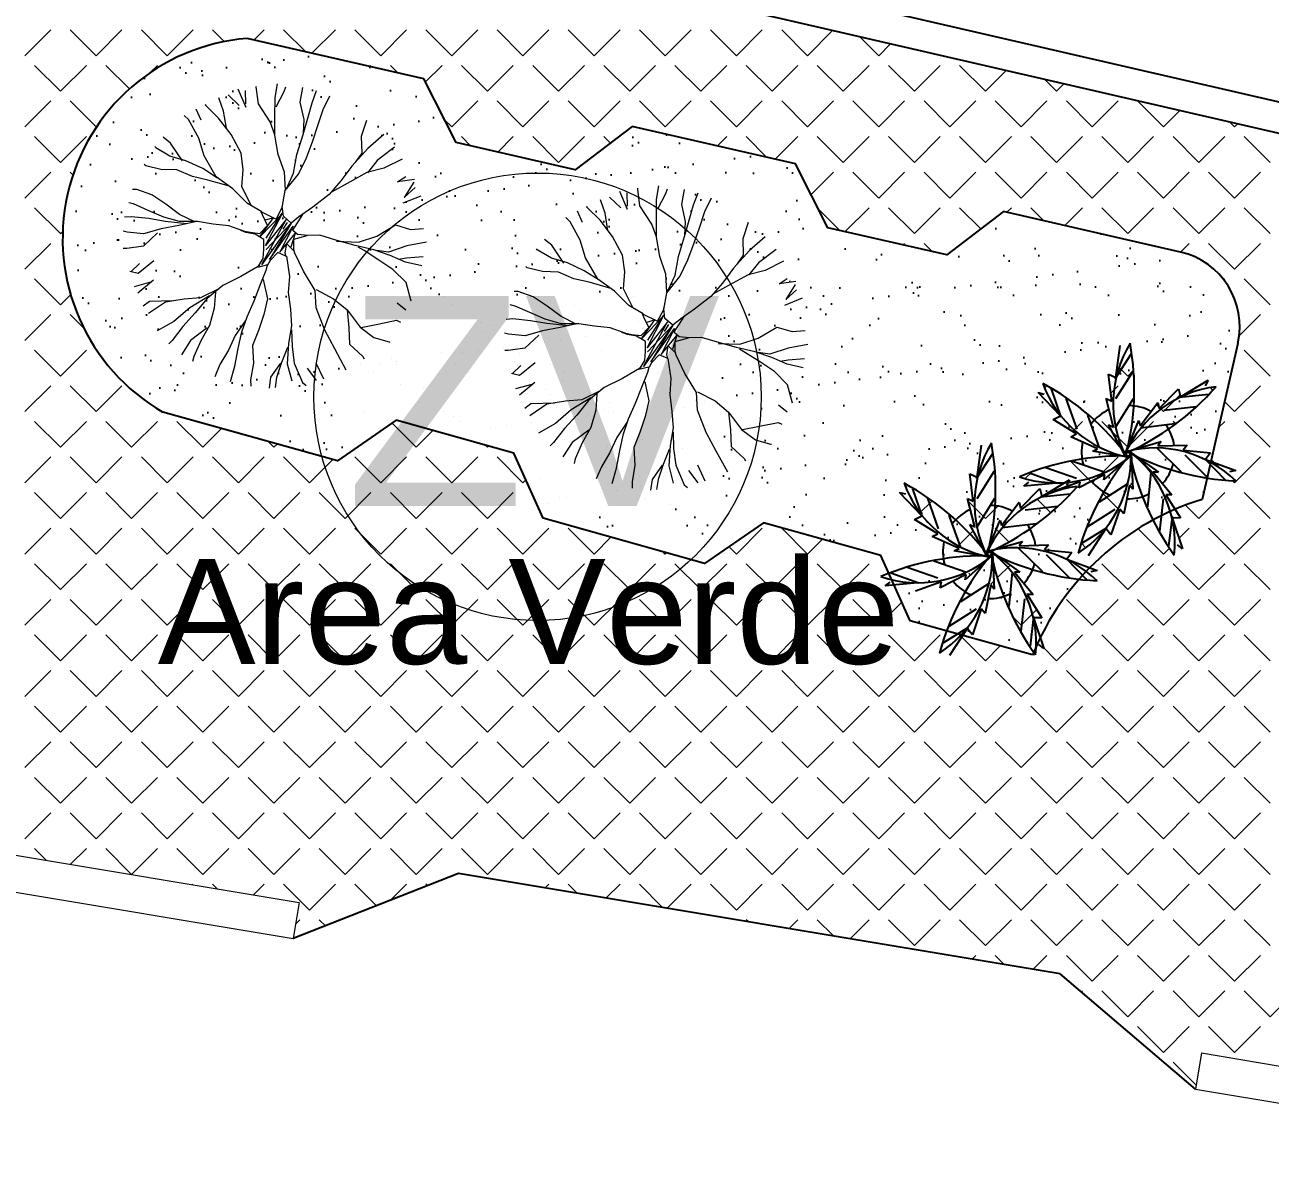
# Model space of a CAD drawing. Extents: x 472704 to 474638, y 1059265 to 1060325.
# Drawn here: x 473875.18 to 473916.01, y 1059726.71 to 1059764.07 of the extents above; entities that cross this region are included whole.
import ezdxf

# ---------------------------------------------------------------- set-up
doc = ezdxf.new("R2010")
doc.units = 0
doc.header["$LTSCALE"] = 0.4
doc.header["$MEASUREMENT"] = 0
doc.layers.get('0').update_dxf_attribs({"linetype": 'CONTINUOUS', "lineweight": 25})
for name, color, linetype in [('A-VIA-N', 7, 'CONTINUOUS'), ('PISOS', 8, 'CONTINUOUS'), ('TEXTOPROPU', 7, 'CONTINUOUS'), ('TOPONIMIA', 1, 'CONTINUOUS'), ('VEGETACION', 3, 'CONTINUOUS'), ('VIAPROPUESTA', 7, 'CONTINUOUS')]:
    doc.layers.add(name, color=color, linetype=linetype)
doc.layers.add('AREAS VERDAS', color=72, linetype='CONTINUOUS', lineweight=25)
doc.layers.add('AREAS VERDES', color=2, linetype='CONTINUOUS', lineweight=20)
doc.styles.add('ARIAL', font='arial.ttf')

# ---------------------------------------------------------------- blocks, each defined once
blk = doc.blocks.new('MATA-P-01')
at = {"color": 84, "linetype": 'ByBlock'}
for p, q in [((18.7902, 144.4864), (18.7883, 144.5167)), ((18.7973, 144.4668), (18.8065, 144.5037)), ((18.8065, 144.5037), (18.8081, 144.5144)), ((18.8462, 144.4883), (18.8445, 144.521)), ((18.8717, 144.4929), (18.8752, 144.521)), ((18.8986, 144.4841), (18.9059, 144.5167)), ((18.7068, 144.4864), (18.7321, 144.4515)), ((18.7231, 144.4864), (18.7304, 144.458)), ((18.7448, 144.4994), (18.7448, 144.5014)), ((18.7576, 144.4645), (18.7448, 144.4994)), ((18.7991, 144.4449), (18.7902, 144.4864)), ((18.8625, 144.4537), (18.8462, 144.4883)), ((18.8698, 144.458), (18.8717, 144.4929)), ((18.8951, 144.4472), (18.8986, 144.4841)), ((18.9964, 144.4818), (18.9929, 144.4449)), ((18.6869, 144.4319), (18.6706, 144.458)), ((18.7176, 144.4515), (18.6888, 144.4688)), ((18.7321, 144.4515), (18.7304, 144.4557)), ((18.7918, 144.4319), (18.7576, 144.4645)), ((18.868, 144.4239), (18.8625, 144.4537)), ((18.8679, 144.4211), (18.8698, 144.458)), ((19.0399, 144.4602), (19.0127, 144.4231)), ((18.6435, 144.4015), (18.6272, 144.4231)), ((18.6454, 144.4361), (18.6454, 144.4384)), ((18.6796, 144.4146), (18.6454, 144.4361)), ((18.7013, 144.397), (18.6869, 144.4319)), ((18.8079, 144.4068), (18.7918, 144.4319)), ((18.8081, 144.4058), (18.7991, 144.4449)), ((18.8915, 144.4123), (18.8951, 144.4472)), ((19.0127, 144.4231), (18.9874, 144.3774)), ((18.9929, 144.4449), (19.0018, 144.41)), ((19.0689, 144.4384), (19.0382, 144.4015)), ((18.6163, 144.397), (18.6054, 144.4035)), ((18.647, 144.3624), (18.6163, 144.397)), ((18.7141, 144.3862), (18.6796, 144.4146)), ((18.8244, 144.3666), (18.8081, 144.4058)), ((18.8643, 144.3754), (18.8679, 144.4211)), ((18.8861, 144.3731), (18.8915, 144.4123)), ((19.0018, 144.41), (18.9929, 144.3885)), ((19.0382, 144.4015), (19.0236, 144.3709)), ((19.0907, 144.4166), (19.0562, 144.3885)), ((18.7448, 144.3513), (18.7141, 144.3862)), ((18.8662, 144.334), (18.8643, 144.3754)), ((18.8771, 144.334), (18.8861, 144.3731)), ((18.9874, 144.3774), (18.9711, 144.3405)), ((19.0219, 144.3709), (18.9855, 144.3382)), ((19.0562, 144.3885), (19.0219, 144.3709)), ((19.0923, 144.3666), (19.107, 144.3819)), ((19.1268, 144.3797), (19.0923, 144.3666)), ((19.1268, 144.3731), (19.114, 144.3362)), ((18.5891, 144.3382), (18.5709, 144.347)), ((18.6671, 144.3275), (18.647, 144.3624)), ((18.7576, 144.3167), (18.7448, 144.3513)), ((18.8462, 144.3317), (18.8244, 144.3666)), ((18.9711, 144.3405), (18.9529, 144.3059)), ((19.114, 144.3362), (19.1322, 144.3624)), ((19.1485, 144.347), (19.114, 144.3232)), ((18.5601, 144.3209), (18.5584, 144.3232)), ((18.5946, 144.3101), (18.5601, 144.3209)), ((18.6236, 144.3059), (18.5891, 144.3382)), ((18.7032, 144.2883), (18.6671, 144.3275)), ((18.763, 144.2798), (18.7576, 144.3167)), ((18.857, 144.2948), (18.8462, 144.3317)), ((18.857, 144.2928), (18.8771, 144.334)), ((18.8589, 144.2971), (18.8662, 144.334)), ((18.9855, 144.3382), (18.9563, 144.3123)), ((18.6307, 144.3079), (18.5946, 144.3101)), ((18.6706, 144.2994), (18.6307, 144.3079)), ((18.7068, 144.2863), (18.6706, 144.2994)), ((18.7448, 144.271), (18.7032, 144.2883)), ((18.8589, 144.2557), (18.857, 144.2928)), ((18.9529, 144.3059), (18.9241, 144.271)), ((18.5476, 144.2775), (18.544, 144.2798)), ((18.5818, 144.2775), (18.5476, 144.2775)), ((18.6163, 144.284), (18.5818, 144.2775)), ((18.6524, 144.2775), (18.6163, 144.284)), ((18.6869, 144.2775), (18.6524, 144.2775)), ((18.7359, 144.2747), (18.6869, 144.2775)), ((18.7828, 144.2471), (18.7448, 144.271)), ((18.7918, 144.2449), (18.763, 144.2798)), ((18.8584, 144.2576), (18.8584, 144.2591)), ((18.9241, 144.271), (18.904, 144.2491)), ((19.0744, 144.2406), (19.1086, 144.2733)), ((19.1086, 144.2733), (19.1431, 144.271)), ((19.1431, 144.271), (19.1703, 144.2798)), ((18.8173, 144.2361), (18.7828, 144.2471)), ((18.8154, 144.2361), (18.8516, 144.2276)), ((18.8204, 144.2298), (18.8159, 144.2358)), ((18.8617, 144.242), (18.8256, 144.1822)), ((18.8398, 144.1822), (18.8617, 144.2435)), ((18.8421, 144.166), (18.8617, 144.242)), ((18.8731, 144.2315), (18.8421, 144.166)), ((18.8433, 144.124), (18.8731, 144.2315)), ((18.8516, 144.2276), (18.8589, 144.2557)), ((18.8658, 144.2372), (18.8584, 144.2576)), ((18.8858, 144.2267), (18.8658, 144.2372)), ((18.9021, 144.2471), (18.8858, 144.2267)), ((18.9052, 144.2504), (18.8915, 144.2122)), ((18.904, 144.2491), (18.9005, 144.2449)), ((19.0382, 144.2188), (19.0744, 144.2406)), ((19.1431, 144.2341), (19.107, 144.2122)), ((19.183, 144.2514), (19.1431, 144.2341)), ((18.5402, 144.223), (18.5313, 144.221)), ((18.5747, 144.2188), (18.5402, 144.223)), ((18.609, 144.2057), (18.5747, 144.2188)), ((18.6435, 144.1904), (18.609, 144.2057)), ((18.836, 144.2097), (18.8204, 144.2298)), ((18.8235, 144.1893), (18.836, 144.2097)), ((18.8256, 144.1822), (18.8452, 144.2293)), ((18.8452, 144.2293), (18.8291, 144.2199)), ((18.8854, 144.225), (18.8433, 144.124)), ((18.8858, 144.2267), (18.845, 144.1578)), ((18.8858, 144.2267), (18.857, 144.1382)), ((18.857, 144.1382), (18.8913, 144.2208)), ((18.8712, 144.2094), (18.8773, 144.2259)), ((18.8913, 144.2208), (18.8755, 144.1589)), ((18.8755, 144.1589), (18.8991, 144.2066)), ((18.9047, 144.2052), (18.8915, 144.2122)), ((18.8991, 144.2066), (18.8967, 144.1751)), ((18.8991, 144.1932), (18.9257, 144.2077)), ((18.9277, 144.208), (18.9047, 144.2052)), ((18.9529, 144.2145), (18.9277, 144.208)), ((18.9893, 144.2122), (18.9529, 144.2145)), ((19.0328, 144.21), (18.9893, 144.2122)), ((18.991, 144.21), (19.0382, 144.2188)), ((19.0744, 144.21), (19.0328, 144.21)), ((19.0543, 144.2034), (19.0399, 144.208)), ((19.1124, 144.2057), (19.0744, 144.21)), ((19.107, 144.2122), (19.0814, 144.21)), ((19.1485, 144.1992), (19.1124, 144.2057)), ((19.1485, 144.208), (19.1322, 144.2015)), ((19.183, 144.2188), (19.1485, 144.208)), ((18.5402, 144.1904), (18.5294, 144.1904)), ((18.5747, 144.1839), (18.5402, 144.1904)), ((18.6109, 144.1773), (18.5747, 144.1839)), ((18.647, 144.1754), (18.6109, 144.1773)), ((18.6796, 144.1819), (18.6435, 144.1904)), ((18.6834, 144.1839), (18.647, 144.1666)), ((18.685, 144.1839), (18.647, 144.1754)), ((18.7195, 144.1861), (18.685, 144.1839)), ((18.7538, 144.1904), (18.7195, 144.1861)), ((18.7883, 144.1861), (18.7538, 144.1904)), ((18.7935, 144.1847), (18.781, 144.1864)), ((18.7828, 144.1864), (18.8029, 144.187)), ((18.814, 144.1856), (18.7935, 144.1847)), ((18.8029, 144.187), (18.8235, 144.1893)), ((18.8353, 144.1782), (18.814, 144.1856)), ((18.8403, 144.1578), (18.8353, 144.1782)), ((18.8851, 144.181), (18.8866, 144.16)), ((18.9059, 144.1683), (18.8851, 144.181)), ((18.904, 144.1708), (18.8991, 144.1932)), ((19.0907, 144.1904), (19.0543, 144.2034)), ((19.1249, 144.1773), (19.0907, 144.1904)), ((19.1594, 144.1558), (19.1249, 144.1773)), ((19.1847, 144.1992), (19.1485, 144.1992)), ((18.5421, 144.1623), (18.5277, 144.1578)), ((18.5802, 144.1666), (18.5421, 144.1623)), ((18.6109, 144.1512), (18.5764, 144.1317)), ((18.6163, 144.1688), (18.5802, 144.1666)), ((18.647, 144.1666), (18.6109, 144.1512)), ((18.6635, 144.1744), (18.6163, 144.1688)), ((18.8433, 144.1376), (18.8403, 144.1578)), ((18.8714, 144.1572), (18.8589, 144.1362)), ((18.8915, 144.1532), (18.8714, 144.1572)), ((18.8866, 144.16), (18.8908, 144.1527)), ((18.8915, 144.1535), (18.9078, 144.1121)), ((18.9078, 144.1643), (18.904, 144.1708)), ((18.935, 144.1297), (18.9078, 144.1643)), ((19.1793, 144.1186), (19.1594, 144.1558)), ((18.5402, 144.1274), (18.5313, 144.1274)), ((18.5764, 144.1317), (18.5402, 144.1274)), ((18.6054, 144.1405), (18.5818, 144.1056)), ((18.8554, 144.1257), (18.8353, 144.1158)), ((18.836, 144.1166), (18.8433, 144.1376)), ((18.8554, 144.1143), (18.8558, 144.1257)), ((18.8589, 144.1362), (18.8558, 144.1257)), ((18.9692, 144.0948), (18.935, 144.1297)), ((18.5818, 144.1056), (18.5476, 144.0925)), ((18.8391, 144.1209), (18.8046, 144.0882)), ((18.8353, 144.1158), (18.8346, 144.1166)), ((18.8499, 144.0794), (18.8554, 144.1143)), ((18.9078, 144.1121), (18.9132, 144.0775)), ((18.9801, 144.0579), (18.9692, 144.0948)), ((18.9711, 144.097), (19.0127, 144.086)), ((19.1722, 144.097), (19.1504, 144.1078)), ((18.5476, 144.0925), (18.5402, 144.0905)), ((18.6109, 144.0794), (18.5837, 144.0448)), ((18.8046, 144.0882), (18.7701, 144.0602)), ((18.8445, 144.0426), (18.8499, 144.0794)), ((18.8535, 144.0925), (18.8717, 144.0536)), ((18.9132, 144.0775), (18.9258, 144.0426)), ((19.0127, 144.086), (19.0472, 144.0687)), ((19.0472, 144.0687), (19.0597, 144.0318)), ((19.0472, 144.0687), (19.0833, 144.0383)), ((19.1195, 144.0536), (19.1575, 144.0709)), ((19.1575, 144.0709), (19.1667, 144.0687)), ((18.5837, 144.0448), (18.5655, 144.0448)), ((18.5818, 144.0664), (18.5674, 144.0448)), ((18.763, 144.0514), (18.7285, 144.023)), ((18.7701, 144.0602), (18.7429, 144.0252)), ((18.7576, 144.0426), (18.763, 144.0079)), ((18.8372, 144.0057), (18.8445, 144.0426)), ((18.8717, 144.0536), (18.8717, 144.0187)), ((18.9258, 144.0426), (18.9366, 144.0079)), ((19.0092, 144.0145), (18.9801, 144.0579)), ((19.0852, 144.0383), (19.1195, 144.0536)), ((18.6144, 144.0318), (18.5818, 144.0145)), ((18.5927, 144.0034), (18.6198, 144.0383)), ((18.7285, 144.023), (18.6943, 144.0122)), ((18.7467, 144.0318), (18.7106, 143.9969)), ((18.7429, 144.0252), (18.725, 143.9884)), ((18.8717, 144.0187), (18.8679, 143.9818)), ((19.0399, 143.9796), (19.0092, 144.0145)), ((19.0597, 144.0318), (19.0689, 143.9969)), ((19.0833, 144.0383), (19.1178, 144.023)), ((19.1178, 144.023), (19.1521, 144.021)), ((19.1521, 144.021), (19.154, 144.021)), ((18.6217, 143.9903), (18.6109, 143.9773)), ((18.6716, 144.0031), (18.6217, 143.9903)), ((18.6562, 143.9969), (18.6253, 143.9642)), ((18.6943, 144.0122), (18.6562, 143.9969)), ((18.7106, 143.9969), (18.6834, 143.96)), ((18.725, 143.9884), (18.7051, 143.9535)), ((18.763, 144.0079), (18.7611, 143.9688)), ((18.8353, 143.9969), (18.8209, 143.96)), ((18.8336, 143.9708), (18.8372, 144.0057)), ((18.9366, 144.0079), (18.9385, 143.9688)), ((18.9385, 143.9991), (18.9475, 143.9642)), ((19.0689, 143.9969), (19.1032, 143.9773)), ((18.6834, 143.96), (18.6524, 143.9316)), ((18.7576, 143.9623), (18.7285, 143.9274)), ((18.7611, 143.9688), (18.7502, 143.9316)), ((18.8209, 143.96), (18.8136, 143.9251)), ((18.8336, 143.9339), (18.8336, 143.9708)), ((18.8679, 143.9818), (18.8625, 143.9469)), ((18.9385, 143.96), (18.9331, 143.9251)), ((18.9385, 143.9688), (18.9458, 143.9251)), ((18.9475, 143.9642), (18.9603, 143.9296)), ((19.0744, 143.9404), (19.0399, 143.9796)), ((19.1032, 143.9773), (19.107, 143.973)), ((18.7051, 143.9535), (18.6888, 143.9186)), ((18.7502, 143.9316), (18.7429, 143.8947)), ((18.8353, 143.8947), (18.8336, 143.9339)), ((18.8625, 143.9469), (18.8733, 143.91)), ((19.0309, 143.91), (19.0073, 143.9404)), ((18.6888, 143.9186), (18.6834, 143.91)), ((18.7285, 143.9274), (18.7158, 143.8924)), ((18.8136, 143.9251), (18.8027, 143.8905)), ((18.8733, 143.91), (18.8752, 143.8729)), ((18.9312, 143.9231), (18.9168, 143.8882)), ((18.9331, 143.9251), (18.9295, 143.8905)), ((18.9458, 143.9251), (18.9638, 143.8905)), ((18.9603, 143.9296), (18.9874, 143.8924)), ((19.0165, 143.9035), (18.991, 143.9251)), ((18.7429, 143.8947), (18.7429, 143.8839)), ((18.8027, 143.8905), (18.7973, 143.8621)), ((18.8336, 143.8598), (18.8353, 143.8947)), ((18.9168, 143.8882), (18.9187, 143.8644)), ((18.9295, 143.8905), (18.9312, 143.8686)), ((18.9874, 143.8924), (18.9964, 143.8882)), ((18.8752, 143.8729), (18.8788, 143.8598))]:
    blk.add_line(p, q, dxfattribs=at)
blk = doc.blocks.new('PALME01')
at = {"layer": 'VEGETACION'}
for p, q in [((-0.317, 2.46), (-0.142, 3.506)), ((-0.337, 2.42), (0.219, 3.223)), ((-0.481, 1.686), (-0.558, 2.581)), ((-0.558, 2.581), (-0.317, 2.46)), ((-0.34, 1.766), (0.257, 2.649)), ((-2.175, 1.264), (-2.883, 2.052)), ((-2.883, 2.052), (-2.684, 1.995)), ((-2.156, 1.223), (-2.437, 2.158)), ((1.776, 1.753), (2.703, 2.269)), ((2.703, 2.269), (2.603, 2.087)), ((-1.646, 0.813), (-1.964, 1.831)), ((-0.454, 0.84), (-0.662, 1.777)), ((-0.662, 1.777), (-0.481, 1.686)), ((-0.393, 0.81), (0.234, 1.754)), ((1.069, 1.399), (1.721, 2.018)), ((1.721, 2.018), (1.776, 1.753)), ((1.732, 1.744), (2.707, 1.81)), ((-2.42, 1.151), (-2.175, 1.264)), ((-0.932, 0.175), (-1.279, 1.254)), ((0.425, 0.85), (1.028, 1.597)), ((1.028, 1.597), (1.069, 1.399)), ((1.22, 1.338), (2.282, 1.422)), ((-1.671, 0.653), (-2.42, 1.151)), ((-0.085, -0.127), (-0.614, 0.921)), ((-0.614, 0.921), (-0.454, 0.84)), ((-0.101, -0.041), (0.388, 1.026)), ((0.388, 1.026), (0.425, 0.85)), ((0.439, 0.784), (1.568, 0.882)), ((-1.855, 0.569), (-1.671, 0.653)), ((-0.994, 0.147), (-1.855, 0.569)), ((-1.157, 0.072), (-0.994, 0.147)), ((-0.007, -0.168), (-1.157, 0.072)), ((-0.045, 0.025), (1.095, 0.308)), ((0.043, 0.022), (0.975, -0.693)), ((0.938, 0.118), (1.718, -0.704)), ((1.095, 0.308), (0.981, 0.17)), ((0.981, 0.17), (1.94, 0.164)), ((1.94, 0.164), (1.811, 0.008)), ((1.811, 0.008), (2.701, -0.116)), ((-0.772, -0.642), (-1.832, -0.24)), ((0.073, -0.132), (-0.832, -0.882)), ((0.095, -0.048), (0.117, -1.222)), ((1.857, -0.147), (2.586, -0.926)), ((2.494, -0.295), (3.154, -1.016)), ((2.701, -0.116), (2.529, -0.324)), ((2.529, -0.324), (3.51, -0.727)), ((-2.354, -0.945), (-3.261, -0.582)), ((-1.716, -0.802), (-2.71, -0.417)), ((-0.788, -0.707), (-1.655, -1.118)), ((-0.832, -0.882), (-0.788, -0.707)), ((0.727, -0.688), (0.572, -1.81)), ((0.975, -0.693), (0.795, -0.689)), ((0.795, -0.689), (1.389, -1.443)), ((3.51, -0.727), (3.305, -0.762)), ((-3.456, -0.997), (-3.287, -0.876)), ((-2.398, -0.934), (-3.456, -0.997)), ((-1.606, -0.922), (-2.463, -1.196)), ((-1.655, -1.118), (-1.606, -0.922)), ((-0.034, -1.026), (-1.008, -1.604)), ((0.008, -1.079), (-0.211, -2.013)), ((0.117, -1.222), (0.008, -1.079)), ((1.094, -1.572), (0.939, -2.627)), ((1.389, -1.443), (1.186, -1.439)), ((1.186, -1.439), (1.644, -2.213)), ((-0.497, -1.864), (-1.418, -2.401)), ((-0.335, -1.853), (-0.654, -2.693)), ((-0.211, -2.013), (-0.335, -1.853)), ((1.375, -2.163), (1.223, -3.128)), ((1.374, -2.208), (1.671, -3.226)), ((1.644, -2.213), (1.374, -2.208)), ((-0.783, -2.452), (-1.632, -2.934)), ((-0.818, -2.479), (-1.429, -3.346)), ((-0.654, -2.693), (-0.818, -2.479)), ((1.671, -3.226), (1.516, -3.088))]:
    blk.add_line(p, q, dxfattribs=at)
for centre, radius, start, end in [((3.351, 1.474), 3.79, 146.5126, 204.9769), ((-8.282, 2.339), 8.56, 343.2568, 8.2327), ((0.884, 3.517), 3.79, 197.9411, 256.4055), ((-7.046, -5.039), 8.56, 34.6853, 59.6613), ((-3.284, 7.905), 8.56, 291.8282, 316.8041), ((3.292, -1.73), 3.79, 95.084, 153.5483), ((0, 0), 1.528, 112.3411, 140.8959), ((0, 0), 1.528, 58.7372, 86.9078), ((0, 0), 1.528, 6.2517, 34.072), ((0, 0), 1.528, 165.4304, 194.1231), ((0.751, -3.681), 3.79, 43.6554, 102.1198), ((4.184, 7.468), 8.56, 240.3996, 265.3756), ((-2.359, -2.911), 3.79, 352.2268, 50.6912), ((8.498, 1.357), 8.56, 188.971, 213.947), ((-0.508, -8.673), 8.56, 86.1139, 111.0899), ((-2.252, 2.861), 3.79, 249.3697, 307.8341), ((-3.695, 0.001), 3.79, 300.7983, 359.2626), ((6.411, -5.826), 8.56, 137.5425, 162.5184), ((0, 0), 1.528, 315.6716, 343.3932), ((0, 0), 1.528, 216.742, 245.1681), ((0, 0), 1.528, 266.3653, 294.3399)]:
    blk.add_arc(centre, radius, start, end, dxfattribs=at)
blk = doc.blocks.new('PALMERA')
at = {"layer": 'AREAS VERDES'}
blk.add_blockref('PALME01', (-88.824, 0.822), dxfattribs=at)

msp = doc.modelspace()

# ---------------------------------------------------------------- hatches: boundary and pattern name
at = {"layer": 'AREAS VERDAS'}
h = msp.add_hatch(dxfattribs=at)
h.set_pattern_fill('AR-SAND', color=64, style=0)
h.set_pattern_definition([(37.5, (-0.4054, -2.1341), (-0.0629933581, 1.926823769), [0, -1.52, 0, -1.7, 0, -1.625]), (7.5, (-0.4054, -2.134), (1.769776705, 2.822146065), [0, -0.82, 0, -1.37, 0, -0.525]), (327.5, (-1.6354, -2.1341), (3.1141418618, 0.0056590535), [0, -0.5, 0, -1.8, 0, -2.35]), (317.5, (-1.6354, -2.134), (3.0061266046, 0.877675565), [0, -0.25, 0, -1.18, 0, -1.35])])
h.paths.add_polyline_path([(473889.323, 1059760.214), (473888.262, 1059762.303), (473882.462, 1059763.63, 0.539275), (473877.179, 1059753.995), (473910.219, 1059746.408, -0.120158), (473913.782, 1059748.519), (473914.952, 1059753.636, 0.414214), (473913.072, 1059756.63), (473907.272, 1059757.956), (473905.408, 1059756.536), (473901.509, 1059757.428), (473900.448, 1059759.517), (473895.086, 1059760.743), (473893.223, 1059759.323)])
h.paths.add_polyline_path([(473877.179, 1059753.995, 0.140592), (473879.695, 1059751.384), (473885.426, 1059749.784), (473887.355, 1059751.115), (473891.207, 1059750.04), (473892.168, 1059747.903), (473897.466, 1059746.424), (473899.395, 1059747.755), (473903.247, 1059746.68), (473904.208, 1059744.543), (473908.222, 1059743.423, -0.10381), (473910.219, 1059746.408)])
h.paths.add_polyline_path([(473883.972, 1059746.584), (473899.701, 1059746.584), (473899.701, 1059756.908), (473883.972, 1059756.908)], flags=25)
h.paths.add_polyline_path([(473878.654, 1059742.201), (473904.73, 1059742.201), (473904.73, 1059747.448), (473878.654, 1059747.448)], flags=9)

# ---------------------------------------------------------------- linework, layer by layer
at = {"layer": 'A-VIA-N', "linetype": 'Continuous', "lineweight": 20}
for p, q in [((473829.31, 1059743.242), (473883.975, 1059734.129)), ((473835.756, 1059743.384), (473884.173, 1059735.312)), ((473884.173, 1059735.312), (473883.975, 1059734.129)), ((473913.764, 1059730.379), (473913.567, 1059729.195)), ((473913.764, 1059730.379), (474013.912, 1059713.683)), ((473913.567, 1059729.195), (474013.678, 1059712.506))]:
    msp.add_line(p, q, dxfattribs=at)
at = {"layer": 'PISOS', "lineweight": 20}
for p, q in [((473875.175, 1059763.065), (473876.024, 1059763.914)), ((473877.509, 1059763.065), (473876.66, 1059763.914)), ((473877.509, 1059763.065), (473878.357, 1059763.914)), ((473879.842, 1059763.065), (473878.994, 1059763.914)), ((473879.842, 1059763.065), (473880.691, 1059763.914)), ((473881.715, 1059763.526), (473881.327, 1059763.914)), ((473882.688, 1059763.578), (473883.024, 1059763.914)), ((473884.385, 1059763.19), (473883.661, 1059763.914)), ((473884.588, 1059763.144), (473885.358, 1059763.914)), ((473886.843, 1059763.065), (473885.994, 1059763.914)), ((473886.843, 1059763.065), (473887.691, 1059763.914)), ((473889.176, 1059763.065), (473888.328, 1059763.914)), ((473889.176, 1059763.065), (473890.025, 1059763.914)), ((473891.51, 1059763.065), (473890.661, 1059763.914)), ((473891.51, 1059763.065), (473892.358, 1059763.914)), ((473893.843, 1059763.065), (473892.995, 1059763.914)), ((473893.843, 1059763.065), (473894.692, 1059763.914)), ((473896.177, 1059763.065), (473895.328, 1059763.914)), ((473896.177, 1059763.065), (473897.025, 1059763.914)), ((473898.51, 1059763.065), (473897.661, 1059763.914)), ((473898.51, 1059763.065), (473899.359, 1059763.914)), ((473900.843, 1059763.065), (473899.995, 1059763.914)), ((473900.843, 1059763.065), (473901.675, 1059763.897)), ((473903.177, 1059763.065), (473902.546, 1059763.696)), ((473903.177, 1059763.065), (473903.571, 1059763.46)), ((473876.342, 1059761.899), (473875.494, 1059762.747)), ((473876.342, 1059761.899), (473877.191, 1059762.747)), ((473878.601, 1059761.973), (473877.827, 1059762.747)), ((473879.288, 1059762.511), (473879.524, 1059762.747)), ((473886.487, 1059762.709), (473886.525, 1059762.747)), ((473887.41, 1059762.498), (473887.161, 1059762.747)), ((473888.313, 1059762.203), (473888.858, 1059762.747)), ((473890.343, 1059761.899), (473889.494, 1059762.747)), ((473890.343, 1059761.899), (473891.191, 1059762.747)), ((473892.676, 1059761.899), (473891.828, 1059762.747)), ((473892.676, 1059761.899), (473893.525, 1059762.747)), ((473895.01, 1059761.899), (473894.161, 1059762.747)), ((473895.01, 1059761.899), (473895.858, 1059762.747)), ((473897.343, 1059761.899), (473896.495, 1059762.747)), ((473897.343, 1059761.899), (473898.192, 1059762.747)), ((473899.677, 1059761.899), (473898.828, 1059762.747)), ((473899.677, 1059761.899), (473900.525, 1059762.747)), ((473902.01, 1059761.899), (473901.162, 1059762.747)), ((473902.01, 1059761.899), (473902.859, 1059762.747)), ((473904.344, 1059761.899), (473903.495, 1059762.747)), ((473904.344, 1059761.899), (473905.192, 1059762.747)), ((473906.677, 1059761.899), (473905.829, 1059762.747)), ((473906.677, 1059761.899), (473907.364, 1059762.585)), ((473909.011, 1059761.899), (473908.612, 1059762.297)), ((473909.011, 1059761.899), (473909.26, 1059762.148)), ((473875.175, 1059760.732), (473876.024, 1059761.58)), ((473877.509, 1059760.732), (473876.66, 1059761.58)), ((473889.176, 1059760.732), (473890.025, 1059761.58)), ((473891.51, 1059760.732), (473890.661, 1059761.58)), ((473891.51, 1059760.732), (473892.358, 1059761.58)), ((473893.843, 1059760.732), (473892.995, 1059761.58)), ((473893.843, 1059760.732), (473894.692, 1059761.58)), ((473896.177, 1059760.732), (473895.328, 1059761.58)), ((473896.177, 1059760.732), (473897.025, 1059761.58)), ((473898.51, 1059760.732), (473897.661, 1059761.58)), ((473898.51, 1059760.732), (473899.359, 1059761.58)), ((473900.843, 1059760.732), (473899.995, 1059761.58)), ((473900.843, 1059760.732), (473901.692, 1059761.58)), ((473903.177, 1059760.732), (473902.328, 1059761.58)), ((473903.177, 1059760.732), (473904.025, 1059761.58)), ((473905.51, 1059760.732), (473904.662, 1059761.58)), ((473905.51, 1059760.732), (473906.359, 1059761.58)), ((473907.844, 1059760.732), (473906.995, 1059761.58)), ((473907.844, 1059760.732), (473908.692, 1059761.58)), ((473910.177, 1059760.732), (473909.329, 1059761.58)), ((473910.177, 1059760.732), (473911.026, 1059761.58)), ((473912.511, 1059760.732), (473911.662, 1059761.58)), ((473912.511, 1059760.732), (473913.052, 1059761.273)), ((473877.509, 1059760.732), (473877.552, 1059760.775)), ((473889.176, 1059760.732), (473888.941, 1059760.967)), ((473914.844, 1059760.732), (473914.678, 1059760.899)), ((473914.844, 1059760.732), (473914.948, 1059760.836)), ((473876.342, 1059759.565), (473875.494, 1059760.414)), ((473876.342, 1059759.565), (473877.191, 1059760.414)), ((473889.804, 1059760.104), (473889.494, 1059760.414)), ((473890.681, 1059759.904), (473891.191, 1059760.414)), ((473892.676, 1059759.565), (473891.828, 1059760.414)), ((473892.676, 1059759.565), (473893.525, 1059760.414)), ((473894.375, 1059760.2), (473894.161, 1059760.414)), ((473897.882, 1059760.104), (473898.192, 1059760.414)), ((473899.511, 1059759.731), (473898.828, 1059760.414)), ((473899.781, 1059759.669), (473900.525, 1059760.414)), ((473902.01, 1059759.565), (473901.162, 1059760.414)), ((473902.01, 1059759.565), (473902.859, 1059760.414)), ((473904.344, 1059759.565), (473903.495, 1059760.414)), ((473904.344, 1059759.565), (473905.192, 1059760.414)), ((473906.677, 1059759.565), (473905.829, 1059760.414)), ((473906.677, 1059759.565), (473907.526, 1059760.414)), ((473909.011, 1059759.565), (473908.162, 1059760.414)), ((473909.011, 1059759.565), (473909.859, 1059760.414)), ((473911.344, 1059759.565), (473910.495, 1059760.414)), ((473911.344, 1059759.565), (473912.192, 1059760.414)), ((473913.677, 1059759.565), (473912.829, 1059760.414)), ((473913.677, 1059759.565), (473914.526, 1059760.414)), ((473916.011, 1059759.565), (473915.162, 1059760.414)), ((473875.175, 1059758.399), (473876.024, 1059759.247)), ((473876.751, 1059759.157), (473876.66, 1059759.247)), ((473900.958, 1059758.513), (473901.692, 1059759.247)), ((473903.177, 1059758.399), (473902.328, 1059759.247)), ((473903.177, 1059758.399), (473904.025, 1059759.247)), ((473905.51, 1059758.399), (473904.662, 1059759.247)), ((473905.51, 1059758.399), (473906.359, 1059759.247)), ((473907.844, 1059758.399), (473906.995, 1059759.247)), ((473907.844, 1059758.399), (473908.692, 1059759.247)), ((473910.177, 1059758.399), (473909.329, 1059759.247)), ((473910.177, 1059758.399), (473911.026, 1059759.247)), ((473912.511, 1059758.399), (473911.662, 1059759.247)), ((473912.511, 1059758.399), (473913.359, 1059759.247)), ((473914.844, 1059758.399), (473913.996, 1059759.247)), ((473914.844, 1059758.399), (473915.693, 1059759.247)), ((473876.342, 1059757.232), (473875.494, 1059758.08)), ((473901.905, 1059757.337), (473901.194, 1059758.048)), ((473902.076, 1059757.298), (473902.859, 1059758.08)), ((473904.344, 1059757.232), (473903.495, 1059758.08)), ((473904.344, 1059757.232), (473905.192, 1059758.08)), ((473906.523, 1059757.386), (473905.829, 1059758.08)), ((473907.377, 1059757.932), (473907.526, 1059758.08)), ((473908.587, 1059757.656), (473908.162, 1059758.08)), ((473909.277, 1059757.498), (473909.859, 1059758.08)), ((473911.344, 1059757.232), (473910.495, 1059758.08)), ((473911.344, 1059757.232), (473912.192, 1059758.08)), ((473913.677, 1059757.232), (473912.829, 1059758.08)), ((473913.677, 1059757.232), (473914.526, 1059758.08)), ((473916.011, 1059757.232), (473915.162, 1059758.08)), ((473876.342, 1059757.232), (473876.417, 1059757.306)), ((473875.175, 1059756.065), (473876.024, 1059756.914)), ((473903.976, 1059756.864), (473904.025, 1059756.914)), ((473904.93, 1059756.645), (473904.662, 1059756.914)), ((473913.075, 1059756.629), (473913.359, 1059756.914)), ((473914.844, 1059756.065), (473913.996, 1059756.914)), ((473914.844, 1059756.065), (473915.693, 1059756.914)), ((473876.342, 1059754.898), (473875.494, 1059755.747)), ((473914.496, 1059755.717), (473914.526, 1059755.747)), ((473916.011, 1059754.898), (473915.162, 1059755.747)), ((473876.342, 1059754.898), (473876.676, 1059755.232)), ((473875.175, 1059753.732), (473876.024, 1059754.58)), ((473877.108, 1059754.133), (473876.66, 1059754.58)), ((473914.995, 1059753.883), (473915.693, 1059754.58)), ((473876.342, 1059752.565), (473875.494, 1059753.413)), ((473876.342, 1059752.565), (473877.191, 1059753.413)), ((473916.011, 1059752.565), (473915.162, 1059753.413)), ((473911.344, 1059752.565), (473911.055, 1059752.854)), ((473911.344, 1059752.565), (473911.533, 1059752.754)), ((473875.175, 1059751.398), (473876.024, 1059752.247)), ((473877.509, 1059751.398), (473876.66, 1059752.247)), ((473877.509, 1059751.398), (473878.357, 1059752.247)), ((473908.613, 1059752.168), (473908.692, 1059752.247)), ((473910.783, 1059752.004), (473911.026, 1059752.247)), ((473914.138, 1059752.105), (473914.053, 1059752.19)), ((473914.844, 1059751.398), (473915.693, 1059752.247)), ((473908.434, 1059751.989), (473908.455, 1059752.01)), ((473912.511, 1059751.398), (473913.055, 1059751.942)), ((473912.365, 1059751.544), (473912.275, 1059751.634)), ((473912.511, 1059751.398), (473912.389, 1059751.52)), ((473914.844, 1059751.398), (473914.515, 1059751.727)), ((473876.342, 1059750.231), (473875.494, 1059751.08)), ((473876.342, 1059750.231), (473877.191, 1059751.08)), ((473878.676, 1059750.231), (473877.827, 1059751.08)), ((473878.676, 1059750.231), (473879.524, 1059751.08)), ((473881.009, 1059750.231), (473880.161, 1059751.08)), ((473888.009, 1059750.231), (473887.219, 1059751.022)), ((473909.527, 1059750.748), (473909.859, 1059751.08)), ((473910.834, 1059750.741), (473910.495, 1059751.08)), ((473911.344, 1059750.231), (473912.192, 1059751.08)), ((473912.915, 1059750.994), (473912.829, 1059751.08)), ((473914.32, 1059750.874), (473914.526, 1059751.08)), ((473916.011, 1059750.231), (473915.162, 1059751.08)), ((473881.009, 1059750.231), (473881.623, 1059750.846)), ((473888.009, 1059750.231), (473888.557, 1059750.779)), ((473911.344, 1059750.231), (473910.847, 1059750.728)), ((473883.343, 1059750.231), (473883.156, 1059750.418)), ((473883.343, 1059750.231), (473883.448, 1059750.337)), ((473890.343, 1059750.231), (473890.274, 1059750.3)), ((473890.343, 1059750.231), (473890.382, 1059750.27)), ((473875.175, 1059749.065), (473876.024, 1059749.913)), ((473877.509, 1059749.065), (473876.66, 1059749.913)), ((473877.509, 1059749.065), (473878.357, 1059749.913)), ((473879.842, 1059749.065), (473878.994, 1059749.913)), ((473879.842, 1059749.065), (473880.691, 1059749.913)), ((473882.176, 1059749.065), (473881.327, 1059749.913)), ((473882.176, 1059749.065), (473883.024, 1059749.913)), ((473884.509, 1059749.065), (473883.661, 1059749.913)), ((473884.509, 1059749.065), (473885.272, 1059749.827)), ((473886.843, 1059749.065), (473885.994, 1059749.913)), ((473886.843, 1059749.065), (473887.691, 1059749.913)), ((473889.176, 1059749.065), (473888.328, 1059749.913)), ((473889.176, 1059749.065), (473890.025, 1059749.913)), ((473891.51, 1059749.065), (473890.661, 1059749.913)), ((473910.139, 1059749.103), (473909.463, 1059749.779)), ((473910.192, 1059749.079), (473911.026, 1059749.913)), ((473912.166, 1059749.409), (473911.692, 1059749.883)), ((473914.182, 1059749.727), (473914.081, 1059749.828)), ((473914.844, 1059749.065), (473915.693, 1059749.913)), ((473907.982, 1059749.203), (473908.204, 1059749.425)), ((473891.51, 1059749.065), (473891.604, 1059749.159)), ((473914.844, 1059749.065), (473914.776, 1059749.133)), ((473876.342, 1059747.898), (473875.494, 1059748.746)), ((473876.342, 1059747.898), (473877.191, 1059748.746)), ((473878.676, 1059747.898), (473877.827, 1059748.746)), ((473878.676, 1059747.898), (473879.524, 1059748.746)), ((473881.009, 1059747.898), (473880.161, 1059748.746)), ((473881.009, 1059747.898), (473881.858, 1059748.746)), ((473883.343, 1059747.898), (473882.494, 1059748.746)), ((473883.343, 1059747.898), (473884.191, 1059748.746)), ((473885.676, 1059747.898), (473884.827, 1059748.746)), ((473885.676, 1059747.898), (473886.525, 1059748.746)), ((473888.009, 1059747.898), (473887.161, 1059748.746)), ((473888.009, 1059747.898), (473888.858, 1059748.746)), ((473890.343, 1059747.898), (473889.494, 1059748.746)), ((473890.343, 1059747.898), (473891.191, 1059748.746)), ((473908.822, 1059748.086), (473908.377, 1059748.531)), ((473911.071, 1059748.171), (473910.528, 1059748.714)), ((473913.677, 1059747.898), (473914.526, 1059748.746)), ((473916.011, 1059747.898), (473915.162, 1059748.746)), ((473904.514, 1059748.068), (473904.925, 1059748.479)), ((473906.677, 1059747.898), (473906.107, 1059748.468)), ((473906.677, 1059747.898), (473907.082, 1059748.303)), ((473913.677, 1059747.898), (473913.241, 1059748.335)), ((473875.175, 1059746.731), (473876.024, 1059747.58)), ((473877.509, 1059746.731), (473876.66, 1059747.58)), ((473877.509, 1059746.731), (473878.357, 1059747.58)), ((473879.842, 1059746.731), (473878.994, 1059747.58)), ((473879.842, 1059746.731), (473880.691, 1059747.58)), ((473882.176, 1059746.731), (473881.327, 1059747.58)), ((473882.176, 1059746.731), (473883.024, 1059747.58)), ((473884.509, 1059746.731), (473883.661, 1059747.58)), ((473884.509, 1059746.731), (473885.358, 1059747.58)), ((473886.843, 1059746.731), (473885.994, 1059747.58)), ((473886.843, 1059746.731), (473887.691, 1059747.58)), ((473889.176, 1059746.731), (473888.328, 1059747.58)), ((473889.176, 1059746.731), (473890.025, 1059747.58)), ((473891.51, 1059746.731), (473890.661, 1059747.58)), ((473891.51, 1059746.731), (473892.358, 1059747.58)), ((473893.843, 1059746.731), (473892.995, 1059747.58)), ((473893.843, 1059746.731), (473894.394, 1059747.282)), ((473898.51, 1059746.731), (473899.359, 1059747.58)), ((473900.843, 1059746.731), (473899.995, 1059747.58)), ((473904.941, 1059747.301), (473904.936, 1059747.306)), ((473905.728, 1059746.949), (473906.274, 1059747.495)), ((473907.449, 1059747.126), (473906.995, 1059747.58)), ((473912.511, 1059746.731), (473911.682, 1059747.56)), ((473913.023, 1059747.244), (473913.359, 1059747.58)), ((473914.844, 1059746.731), (473913.996, 1059747.58)), ((473914.844, 1059746.731), (473915.693, 1059747.58)), ((473898.51, 1059746.731), (473898.265, 1059746.976)), ((473900.843, 1059746.731), (473901.328, 1059747.215)), ((473909.97, 1059746.939), (473909.814, 1059747.095)), ((473912.511, 1059746.731), (473912.707, 1059746.928)), ((473912.887, 1059747.108), (473912.888, 1059747.109)), ((473896.177, 1059746.731), (473896.103, 1059746.805)), ((473896.177, 1059746.731), (473896.218, 1059746.773)), ((473876.342, 1059745.565), (473875.494, 1059746.413)), ((473876.342, 1059745.565), (473877.191, 1059746.413)), ((473878.676, 1059745.565), (473877.827, 1059746.413)), ((473878.676, 1059745.565), (473879.524, 1059746.413)), ((473881.009, 1059745.565), (473880.161, 1059746.413)), ((473881.009, 1059745.565), (473881.858, 1059746.413)), ((473883.343, 1059745.565), (473882.494, 1059746.413)), ((473883.343, 1059745.565), (473884.191, 1059746.413)), ((473885.676, 1059745.565), (473884.827, 1059746.413)), ((473885.676, 1059745.565), (473886.525, 1059746.413)), ((473888.009, 1059745.565), (473887.161, 1059746.413)), ((473888.009, 1059745.565), (473888.858, 1059746.413)), ((473890.343, 1059745.565), (473889.494, 1059746.413)), ((473890.343, 1059745.565), (473891.191, 1059746.413)), ((473892.676, 1059745.565), (473891.828, 1059746.413)), ((473892.676, 1059745.565), (473893.525, 1059746.413)), ((473895.01, 1059745.565), (473894.161, 1059746.413)), ((473895.01, 1059745.565), (473895.858, 1059746.413)), ((473897.343, 1059745.565), (473896.495, 1059746.413)), ((473897.343, 1059745.565), (473898.192, 1059746.413)), ((473899.677, 1059745.565), (473898.828, 1059746.413)), ((473899.677, 1059745.565), (473900.525, 1059746.413)), ((473902.01, 1059745.565), (473901.162, 1059746.413)), ((473902.01, 1059745.565), (473902.859, 1059746.413)), ((473906.189, 1059746.052), (473906.136, 1059746.105)), ((473907.065, 1059745.953), (473907.484, 1059746.371)), ((473911.344, 1059745.565), (473910.495, 1059746.413)), ((473911.344, 1059745.565), (473912.192, 1059746.413)), ((473913.677, 1059745.565), (473912.829, 1059746.413)), ((473913.677, 1059745.565), (473914.526, 1059746.413)), ((473916.011, 1059745.565), (473915.162, 1059746.413)), ((473906.856, 1059745.744), (473906.953, 1059745.84)), ((473875.175, 1059744.398), (473876.024, 1059745.246)), ((473877.509, 1059744.398), (473876.66, 1059745.246)), ((473877.509, 1059744.398), (473878.357, 1059745.246)), ((473879.842, 1059744.398), (473878.994, 1059745.246)), ((473879.842, 1059744.398), (473880.691, 1059745.246)), ((473882.176, 1059744.398), (473881.327, 1059745.246)), ((473882.176, 1059744.398), (473883.024, 1059745.246)), ((473884.509, 1059744.398), (473883.661, 1059745.246)), ((473884.509, 1059744.398), (473885.358, 1059745.246)), ((473886.843, 1059744.398), (473885.994, 1059745.246)), ((473886.843, 1059744.398), (473887.691, 1059745.246)), ((473889.176, 1059744.398), (473888.328, 1059745.246)), ((473889.176, 1059744.398), (473890.025, 1059745.246)), ((473891.51, 1059744.398), (473890.661, 1059745.246)), ((473891.51, 1059744.398), (473892.358, 1059745.246)), ((473893.843, 1059744.398), (473892.995, 1059745.246)), ((473893.843, 1059744.398), (473894.692, 1059745.246)), ((473896.177, 1059744.398), (473895.328, 1059745.246)), ((473896.177, 1059744.398), (473897.025, 1059745.246)), ((473898.51, 1059744.398), (473897.661, 1059745.246)), ((473898.51, 1059744.398), (473899.359, 1059745.246)), ((473900.843, 1059744.398), (473899.995, 1059745.246)), ((473900.843, 1059744.398), (473901.692, 1059745.246)), ((473903.177, 1059744.398), (473902.328, 1059745.246)), ((473910.177, 1059744.398), (473909.329, 1059745.246)), ((473910.177, 1059744.398), (473911.026, 1059745.246)), ((473912.511, 1059744.398), (473911.662, 1059745.246)), ((473912.511, 1059744.398), (473913.359, 1059745.246)), ((473914.844, 1059744.398), (473913.996, 1059745.246)), ((473914.844, 1059744.398), (473915.693, 1059745.246)), ((473903.177, 1059744.398), (473903.933, 1059745.154)), ((473907.844, 1059744.398), (473908.357, 1059744.911)), ((473907.844, 1059744.398), (473907.574, 1059744.668)), ((473876.342, 1059743.231), (473875.494, 1059744.08)), ((473876.342, 1059743.231), (473877.191, 1059744.08)), ((473878.676, 1059743.231), (473877.827, 1059744.08)), ((473878.676, 1059743.231), (473879.524, 1059744.08)), ((473881.009, 1059743.231), (473880.161, 1059744.08)), ((473881.009, 1059743.231), (473881.858, 1059744.08)), ((473883.343, 1059743.231), (473882.494, 1059744.08)), ((473883.343, 1059743.231), (473884.191, 1059744.08)), ((473885.676, 1059743.231), (473884.827, 1059744.08)), ((473885.676, 1059743.231), (473886.525, 1059744.08)), ((473888.009, 1059743.231), (473887.161, 1059744.08)), ((473888.009, 1059743.231), (473888.858, 1059744.08)), ((473890.343, 1059743.231), (473889.494, 1059744.08)), ((473890.343, 1059743.231), (473891.191, 1059744.08)), ((473892.676, 1059743.231), (473891.828, 1059744.08)), ((473892.676, 1059743.231), (473893.525, 1059744.08)), ((473895.01, 1059743.231), (473894.161, 1059744.08)), ((473895.01, 1059743.231), (473895.858, 1059744.08)), ((473897.343, 1059743.231), (473896.495, 1059744.08)), ((473897.343, 1059743.231), (473898.192, 1059744.08)), ((473899.677, 1059743.231), (473898.828, 1059744.08)), ((473899.677, 1059743.231), (473900.525, 1059744.08)), ((473902.01, 1059743.231), (473901.162, 1059744.08)), ((473902.01, 1059743.231), (473902.859, 1059744.08)), ((473904.344, 1059743.231), (473903.495, 1059744.08)), ((473904.344, 1059743.231), (473905.192, 1059744.08)), ((473906.677, 1059743.231), (473905.854, 1059744.054)), ((473908.179, 1059744.062), (473908.162, 1059744.08)), ((473909.011, 1059743.231), (473909.859, 1059744.08)), ((473911.344, 1059743.231), (473910.495, 1059744.08)), ((473911.344, 1059743.231), (473912.192, 1059744.08)), ((473913.677, 1059743.231), (473912.829, 1059744.08)), ((473913.677, 1059743.231), (473914.526, 1059744.08)), ((473916.011, 1059743.231), (473915.162, 1059744.08)), ((473906.677, 1059743.231), (473907.164, 1059743.718)), ((473909.011, 1059743.231), (473908.578, 1059743.663)), ((473875.175, 1059742.064), (473876.024, 1059742.913)), ((473877.509, 1059742.064), (473876.66, 1059742.913)), ((473877.509, 1059742.064), (473878.357, 1059742.913)), ((473879.842, 1059742.064), (473878.994, 1059742.913)), ((473879.842, 1059742.064), (473880.691, 1059742.913)), ((473882.176, 1059742.064), (473881.327, 1059742.913)), ((473882.176, 1059742.064), (473883.024, 1059742.913)), ((473884.509, 1059742.064), (473883.661, 1059742.913)), ((473884.509, 1059742.064), (473885.358, 1059742.913)), ((473886.843, 1059742.064), (473885.994, 1059742.913)), ((473886.843, 1059742.064), (473887.691, 1059742.913)), ((473889.176, 1059742.064), (473888.328, 1059742.913)), ((473889.176, 1059742.064), (473890.025, 1059742.913)), ((473891.51, 1059742.064), (473890.661, 1059742.913)), ((473891.51, 1059742.064), (473892.358, 1059742.913)), ((473893.843, 1059742.064), (473892.995, 1059742.913)), ((473893.843, 1059742.064), (473894.692, 1059742.913)), ((473896.177, 1059742.064), (473895.328, 1059742.913)), ((473896.177, 1059742.064), (473897.025, 1059742.913)), ((473898.51, 1059742.064), (473897.661, 1059742.913)), ((473898.51, 1059742.064), (473899.359, 1059742.913)), ((473900.843, 1059742.064), (473899.995, 1059742.913)), ((473900.843, 1059742.064), (473901.692, 1059742.913)), ((473903.177, 1059742.064), (473902.328, 1059742.913)), ((473903.177, 1059742.064), (473904.025, 1059742.913)), ((473905.51, 1059742.064), (473904.662, 1059742.913)), ((473905.51, 1059742.064), (473906.359, 1059742.913)), ((473907.844, 1059742.064), (473906.995, 1059742.913)), ((473907.844, 1059742.064), (473908.692, 1059742.913)), ((473910.177, 1059742.064), (473909.329, 1059742.913)), ((473910.177, 1059742.064), (473911.026, 1059742.913)), ((473912.511, 1059742.064), (473911.662, 1059742.913)), ((473912.511, 1059742.064), (473913.359, 1059742.913)), ((473914.844, 1059742.064), (473913.996, 1059742.913)), ((473914.844, 1059742.064), (473915.693, 1059742.913)), ((473876.342, 1059740.898), (473875.494, 1059741.746)), ((473876.342, 1059740.898), (473877.191, 1059741.746)), ((473878.676, 1059740.898), (473877.827, 1059741.746)), ((473878.676, 1059740.898), (473879.524, 1059741.746)), ((473881.009, 1059740.898), (473880.161, 1059741.746)), ((473881.009, 1059740.898), (473881.858, 1059741.746)), ((473883.343, 1059740.898), (473882.494, 1059741.746)), ((473883.343, 1059740.898), (473884.191, 1059741.746)), ((473885.676, 1059740.898), (473884.827, 1059741.746)), ((473885.676, 1059740.898), (473886.525, 1059741.746)), ((473888.009, 1059740.898), (473887.161, 1059741.746)), ((473888.009, 1059740.898), (473888.858, 1059741.746)), ((473890.343, 1059740.898), (473889.494, 1059741.746)), ((473890.343, 1059740.898), (473891.191, 1059741.746)), ((473892.676, 1059740.898), (473891.828, 1059741.746)), ((473892.676, 1059740.898), (473893.525, 1059741.746)), ((473895.01, 1059740.898), (473894.161, 1059741.746)), ((473895.01, 1059740.898), (473895.858, 1059741.746)), ((473897.343, 1059740.898), (473896.495, 1059741.746)), ((473897.343, 1059740.898), (473898.192, 1059741.746)), ((473899.677, 1059740.898), (473898.828, 1059741.746)), ((473899.677, 1059740.898), (473900.525, 1059741.746)), ((473902.01, 1059740.898), (473901.162, 1059741.746)), ((473902.01, 1059740.898), (473902.859, 1059741.746)), ((473904.344, 1059740.898), (473903.495, 1059741.746)), ((473904.344, 1059740.898), (473905.192, 1059741.746)), ((473906.677, 1059740.898), (473905.829, 1059741.746)), ((473906.677, 1059740.898), (473907.526, 1059741.746)), ((473909.011, 1059740.898), (473908.162, 1059741.746)), ((473909.011, 1059740.898), (473909.859, 1059741.746)), ((473911.344, 1059740.898), (473910.495, 1059741.746)), ((473911.344, 1059740.898), (473912.192, 1059741.746)), ((473913.677, 1059740.898), (473912.829, 1059741.746)), ((473913.677, 1059740.898), (473914.526, 1059741.746)), ((473916.011, 1059740.898), (473915.162, 1059741.746)), ((473875.175, 1059739.731), (473876.024, 1059740.579)), ((473877.509, 1059739.731), (473876.66, 1059740.579)), ((473877.509, 1059739.731), (473878.357, 1059740.579)), ((473879.842, 1059739.731), (473878.994, 1059740.579)), ((473879.842, 1059739.731), (473880.691, 1059740.579)), ((473882.176, 1059739.731), (473881.327, 1059740.579)), ((473882.176, 1059739.731), (473883.024, 1059740.579)), ((473884.509, 1059739.731), (473883.661, 1059740.579)), ((473884.509, 1059739.731), (473885.358, 1059740.579)), ((473886.843, 1059739.731), (473885.994, 1059740.579)), ((473886.843, 1059739.731), (473887.691, 1059740.579)), ((473889.176, 1059739.731), (473888.328, 1059740.579)), ((473889.176, 1059739.731), (473890.025, 1059740.579)), ((473891.51, 1059739.731), (473890.661, 1059740.579)), ((473891.51, 1059739.731), (473892.358, 1059740.579)), ((473893.843, 1059739.731), (473892.995, 1059740.579)), ((473893.843, 1059739.731), (473894.692, 1059740.579)), ((473896.177, 1059739.731), (473895.328, 1059740.579)), ((473896.177, 1059739.731), (473897.025, 1059740.579)), ((473898.51, 1059739.731), (473897.661, 1059740.579)), ((473898.51, 1059739.731), (473899.359, 1059740.579)), ((473900.843, 1059739.731), (473899.995, 1059740.579)), ((473900.843, 1059739.731), (473901.692, 1059740.579)), ((473903.177, 1059739.731), (473902.328, 1059740.579)), ((473903.177, 1059739.731), (473904.025, 1059740.579)), ((473905.51, 1059739.731), (473904.662, 1059740.579)), ((473905.51, 1059739.731), (473906.359, 1059740.579)), ((473907.844, 1059739.731), (473906.995, 1059740.579)), ((473907.844, 1059739.731), (473908.692, 1059740.579)), ((473910.177, 1059739.731), (473909.329, 1059740.579)), ((473910.177, 1059739.731), (473911.026, 1059740.579)), ((473912.511, 1059739.731), (473911.662, 1059740.579)), ((473912.511, 1059739.731), (473913.359, 1059740.579)), ((473914.844, 1059739.731), (473913.996, 1059740.579)), ((473914.844, 1059739.731), (473915.693, 1059740.579)), ((473876.342, 1059738.564), (473875.494, 1059739.413)), ((473876.342, 1059738.564), (473877.191, 1059739.413)), ((473878.676, 1059738.564), (473877.827, 1059739.413)), ((473878.676, 1059738.564), (473879.524, 1059739.413)), ((473881.009, 1059738.564), (473880.161, 1059739.413)), ((473881.009, 1059738.564), (473881.858, 1059739.413)), ((473883.343, 1059738.564), (473882.494, 1059739.413)), ((473883.343, 1059738.564), (473884.191, 1059739.413)), ((473885.676, 1059738.564), (473884.827, 1059739.413)), ((473885.676, 1059738.564), (473886.525, 1059739.413)), ((473888.009, 1059738.564), (473887.161, 1059739.413)), ((473888.009, 1059738.564), (473888.858, 1059739.413)), ((473890.343, 1059738.564), (473889.494, 1059739.413)), ((473890.343, 1059738.564), (473891.191, 1059739.413)), ((473892.676, 1059738.564), (473891.828, 1059739.413)), ((473892.676, 1059738.564), (473893.525, 1059739.413)), ((473895.01, 1059738.564), (473894.161, 1059739.413)), ((473895.01, 1059738.564), (473895.858, 1059739.413)), ((473897.343, 1059738.564), (473896.495, 1059739.413)), ((473897.343, 1059738.564), (473898.192, 1059739.413)), ((473899.677, 1059738.564), (473898.828, 1059739.413)), ((473899.677, 1059738.564), (473900.525, 1059739.413)), ((473902.01, 1059738.564), (473901.162, 1059739.413)), ((473902.01, 1059738.564), (473902.859, 1059739.413)), ((473904.344, 1059738.564), (473903.495, 1059739.413)), ((473904.344, 1059738.564), (473905.192, 1059739.413)), ((473906.677, 1059738.564), (473905.829, 1059739.413)), ((473906.677, 1059738.564), (473907.526, 1059739.413)), ((473909.011, 1059738.564), (473908.162, 1059739.413)), ((473909.011, 1059738.564), (473909.859, 1059739.413)), ((473911.344, 1059738.564), (473910.495, 1059739.413)), ((473911.344, 1059738.564), (473912.192, 1059739.413)), ((473913.677, 1059738.564), (473912.829, 1059739.413)), ((473913.677, 1059738.564), (473914.526, 1059739.413)), ((473916.011, 1059738.564), (473915.162, 1059739.413)), ((473875.175, 1059737.397), (473876.024, 1059738.246)), ((473877.509, 1059737.397), (473876.66, 1059738.246)), ((473877.509, 1059737.397), (473878.357, 1059738.246)), ((473879.842, 1059737.397), (473878.994, 1059738.246)), ((473879.842, 1059737.397), (473880.691, 1059738.246)), ((473882.176, 1059737.397), (473881.327, 1059738.246)), ((473882.176, 1059737.397), (473883.024, 1059738.246)), ((473884.509, 1059737.397), (473883.661, 1059738.246)), ((473884.509, 1059737.397), (473885.358, 1059738.246)), ((473886.843, 1059737.397), (473885.994, 1059738.246)), ((473886.843, 1059737.397), (473887.691, 1059738.246)), ((473889.176, 1059737.397), (473888.328, 1059738.246)), ((473889.176, 1059737.397), (473890.025, 1059738.246)), ((473891.51, 1059737.397), (473890.661, 1059738.246)), ((473891.51, 1059737.397), (473892.358, 1059738.246)), ((473893.843, 1059737.397), (473892.995, 1059738.246)), ((473893.843, 1059737.397), (473894.692, 1059738.246)), ((473896.177, 1059737.397), (473895.328, 1059738.246)), ((473896.177, 1059737.397), (473897.025, 1059738.246)), ((473898.51, 1059737.397), (473897.661, 1059738.246)), ((473898.51, 1059737.397), (473899.359, 1059738.246)), ((473900.843, 1059737.397), (473899.995, 1059738.246)), ((473900.843, 1059737.397), (473901.692, 1059738.246)), ((473903.177, 1059737.397), (473902.328, 1059738.246)), ((473903.177, 1059737.397), (473904.025, 1059738.246)), ((473905.51, 1059737.397), (473904.662, 1059738.246)), ((473905.51, 1059737.397), (473906.359, 1059738.246)), ((473907.844, 1059737.397), (473906.995, 1059738.246)), ((473907.844, 1059737.397), (473908.692, 1059738.246)), ((473910.177, 1059737.397), (473909.329, 1059738.246)), ((473910.177, 1059737.397), (473911.026, 1059738.246)), ((473912.511, 1059737.397), (473911.662, 1059738.246)), ((473912.511, 1059737.397), (473913.359, 1059738.246)), ((473914.844, 1059737.397), (473913.996, 1059738.246)), ((473914.844, 1059737.397), (473915.693, 1059738.246)), ((473875.878, 1059736.695), (473875.494, 1059737.079)), ((473876.674, 1059736.562), (473877.191, 1059737.079)), ((473878.676, 1059736.231), (473877.827, 1059737.079)), ((473878.676, 1059736.231), (473879.524, 1059737.079)), ((473881.009, 1059736.231), (473880.161, 1059737.079)), ((473881.009, 1059736.231), (473881.858, 1059737.079)), ((473883.343, 1059736.231), (473882.494, 1059737.079)), ((473883.343, 1059736.231), (473884.191, 1059737.079)), ((473885.676, 1059736.231), (473884.827, 1059737.079)), ((473885.676, 1059736.231), (473886.525, 1059737.079)), ((473888.009, 1059736.231), (473887.161, 1059737.079)), ((473888.009, 1059736.231), (473888.858, 1059737.079)), ((473890.343, 1059736.231), (473889.494, 1059737.079)), ((473890.343, 1059736.231), (473891.191, 1059737.079)), ((473892.676, 1059736.231), (473891.828, 1059737.079)), ((473892.676, 1059736.231), (473893.525, 1059737.079)), ((473895.01, 1059736.231), (473894.161, 1059737.079)), ((473895.01, 1059736.231), (473895.858, 1059737.079)), ((473897.343, 1059736.231), (473896.495, 1059737.079)), ((473897.343, 1059736.231), (473898.192, 1059737.079)), ((473899.677, 1059736.231), (473898.828, 1059737.079)), ((473899.677, 1059736.231), (473900.525, 1059737.079)), ((473902.01, 1059736.231), (473901.162, 1059737.079)), ((473902.01, 1059736.231), (473902.859, 1059737.079)), ((473904.344, 1059736.231), (473903.495, 1059737.079)), ((473904.344, 1059736.231), (473905.192, 1059737.079)), ((473906.677, 1059736.231), (473905.829, 1059737.079)), ((473906.677, 1059736.231), (473907.526, 1059737.079)), ((473909.011, 1059736.231), (473908.162, 1059737.079)), ((473909.011, 1059736.231), (473909.859, 1059737.079)), ((473911.344, 1059736.231), (473910.495, 1059737.079)), ((473911.344, 1059736.231), (473912.192, 1059737.079)), ((473913.677, 1059736.231), (473912.829, 1059737.079)), ((473913.677, 1059736.231), (473914.526, 1059737.079)), ((473916.011, 1059736.231), (473915.162, 1059737.079)), ((473880.674, 1059735.896), (473880.691, 1059735.913)), ((473881.478, 1059735.761), (473881.327, 1059735.913)), ((473882.674, 1059735.562), (473883.024, 1059735.913)), ((473884.509, 1059735.064), (473883.661, 1059735.913)), ((473884.509, 1059735.064), (473885.358, 1059735.913)), ((473886.703, 1059735.203), (473885.994, 1059735.913)), ((473887.163, 1059735.384), (473887.691, 1059735.913)), ((473888.378, 1059735.863), (473888.328, 1059735.913)), ((473892.238, 1059735.792), (473892.358, 1059735.913)), ((473893.29, 1059735.617), (473892.995, 1059735.913)), ((473894.238, 1059735.459), (473894.692, 1059735.913)), ((473896.09, 1059735.15), (473895.328, 1059735.913)), ((473896.238, 1059735.126), (473897.025, 1059735.913)), ((473898.51, 1059735.064), (473897.661, 1059735.913)), ((473898.51, 1059735.064), (473899.359, 1059735.913)), ((473900.843, 1059735.064), (473899.995, 1059735.913)), ((473900.843, 1059735.064), (473901.692, 1059735.913)), ((473903.177, 1059735.064), (473902.328, 1059735.913)), ((473903.177, 1059735.064), (473904.025, 1059735.913)), ((473905.51, 1059735.064), (473904.662, 1059735.913)), ((473905.51, 1059735.064), (473906.359, 1059735.913)), ((473907.844, 1059735.064), (473906.995, 1059735.913)), ((473907.844, 1059735.064), (473908.692, 1059735.913)), ((473910.177, 1059735.064), (473909.329, 1059735.913)), ((473910.177, 1059735.064), (473911.026, 1059735.913)), ((473912.511, 1059735.064), (473911.662, 1059735.913)), ((473912.511, 1059735.064), (473913.359, 1059735.913)), ((473914.844, 1059735.064), (473913.996, 1059735.913)), ((473914.844, 1059735.064), (473915.693, 1059735.913)), ((473884.056, 1059734.61), (473884.191, 1059734.746)), ((473885.029, 1059734.544), (473884.827, 1059734.746)), ((473898.89, 1059734.683), (473898.828, 1059734.746)), ((473900.238, 1059734.459), (473900.525, 1059734.746)), ((473901.691, 1059734.217), (473901.162, 1059734.746)), ((473902.238, 1059734.125), (473902.859, 1059734.746)), ((473904.344, 1059733.897), (473903.495, 1059734.746)), ((473904.344, 1059733.897), (473905.192, 1059734.746)), ((473906.677, 1059733.897), (473905.829, 1059734.746)), ((473906.677, 1059733.897), (473907.526, 1059734.746)), ((473909.011, 1059733.897), (473908.162, 1059734.746)), ((473909.011, 1059733.897), (473909.859, 1059734.746)), ((473911.344, 1059733.897), (473910.495, 1059734.746)), ((473911.344, 1059733.897), (473912.192, 1059734.746)), ((473913.677, 1059733.897), (473912.829, 1059734.746)), ((473913.677, 1059733.897), (473914.526, 1059734.746)), ((473916.011, 1059733.897), (473915.162, 1059734.746)), ((473906.238, 1059733.459), (473906.359, 1059733.579)), ((473907.291, 1059733.283), (473906.995, 1059733.579)), ((473908.238, 1059733.125), (473908.692, 1059733.579)), ((473910.177, 1059732.731), (473909.329, 1059733.579)), ((473910.177, 1059732.731), (473911.026, 1059733.579)), ((473912.511, 1059732.731), (473911.662, 1059733.579)), ((473912.511, 1059732.731), (473913.359, 1059733.579)), ((473914.844, 1059732.731), (473913.996, 1059733.579)), ((473914.844, 1059732.731), (473915.693, 1059733.579)), ((473909.828, 1059732.381), (473909.859, 1059732.412)), ((473911.344, 1059731.564), (473910.495, 1059732.412)), ((473911.344, 1059731.564), (473912.192, 1059732.412)), ((473913.677, 1059731.564), (473912.829, 1059732.412)), ((473913.677, 1059731.564), (473914.526, 1059732.412)), ((473916.011, 1059731.564), (473915.162, 1059732.412)), ((473916.011, 1059731.564), (473916.859, 1059732.412)), ((473912.511, 1059730.397), (473911.662, 1059731.246)), ((473912.511, 1059730.397), (473913.359, 1059731.246)), ((473914.844, 1059730.397), (473913.996, 1059731.246)), ((473914.844, 1059730.397), (473915.693, 1059731.246)), ((473913.588, 1059729.32), (473912.829, 1059730.079))]:
    msp.add_line(p, q, dxfattribs=at)
at = {"layer": 'TOPONIMIA', "linetype": 'Continuous', "lineweight": 20}
msp.add_circle((473891.987, 1059751.885), 7.334, dxfattribs=at)
at = {"layer": 'VIAPROPUESTA', "linetype": 'Continuous'}
for p, q in [((473825.144, 1059782.572), (474050.447, 1059730.615)), ((473824.92, 1059781.597), (474050.222, 1059729.641)), ((473889.4, 1059736.266), (473883.975, 1059734.129)), ((473909.128, 1059732.977), (473889.4, 1059736.266)), ((473913.567, 1059729.195), (473909.128, 1059732.977))]:
    msp.add_line(p, q, dxfattribs=at)
for points in [[(473913.072, 1059756.63), (473907.272, 1059757.956), (473905.408, 1059756.536), (473901.509, 1059757.428), (473900.448, 1059759.517), (473895.086, 1059760.743), (473893.223, 1059759.323), (473889.323, 1059760.214), (473888.262, 1059762.303), (473882.462, 1059763.63)], [(473914.952, 1059753.636), (473913.782, 1059748.519)], [(473908.222, 1059743.423), (473904.208, 1059744.543), (473903.247, 1059746.68), (473899.395, 1059747.755), (473897.466, 1059746.424), (473892.168, 1059747.903), (473891.207, 1059750.04), (473887.355, 1059751.115), (473885.426, 1059749.784), (473879.695, 1059751.384)]]:
    msp.add_lwpolyline(points, dxfattribs=at)
for centre, radius, start, end in [((473882.988, 1059757.075), 6.575, 94.5874, 239.9463), ((473912.515, 1059754.193), 2.5, 347.1193, 77.1193), ((473916.331, 1059740.157), 8.742, 106.9522, 158.0655)]:
    msp.add_arc(centre, radius, start, end, dxfattribs=at)

# ---------------------------------------------------------------- block references
at = {"layer": 'AREAS VERDAS', "linetype": 'Continuous', "rotation": 1.972147739680779}
for p in [(474000.154, 1059752.306), (473995.607, 1059749.035)]:
    msp.add_blockref('PALMERA', p, dxfattribs=at)
at = {"layer": 'AREAS VERDES', "linetype": 'Continuous', "ltscale": 0.5, "xscale": 15.00000000003689, "yscale": 15, "zscale": 15, "rotation": 347.1193410322819}
for p in [(473125.486, 1057711.769), (473137.997, 1057708.422)]:
    msp.add_blockref('MATA-P-01', p, dxfattribs=at)

# ---------------------------------------------------------------- texts
at = {"layer": 'TEXTOPROPU', "linetype": 'Continuous', "style": 'ARIAL'}
msp.add_text('Area Verde', height=3.4415, dxfattribs=at).set_placement((473879.535, 1059743.132))
at = {"layer": 'TOPONIMIA', "linetype": 'Continuous', "style": 'ARIAL'}
msp.add_text('ZV', height=6.8829, dxfattribs=at).set_placement((473885.693, 1059748.305))

doc.saveas('drawing.dxf')
